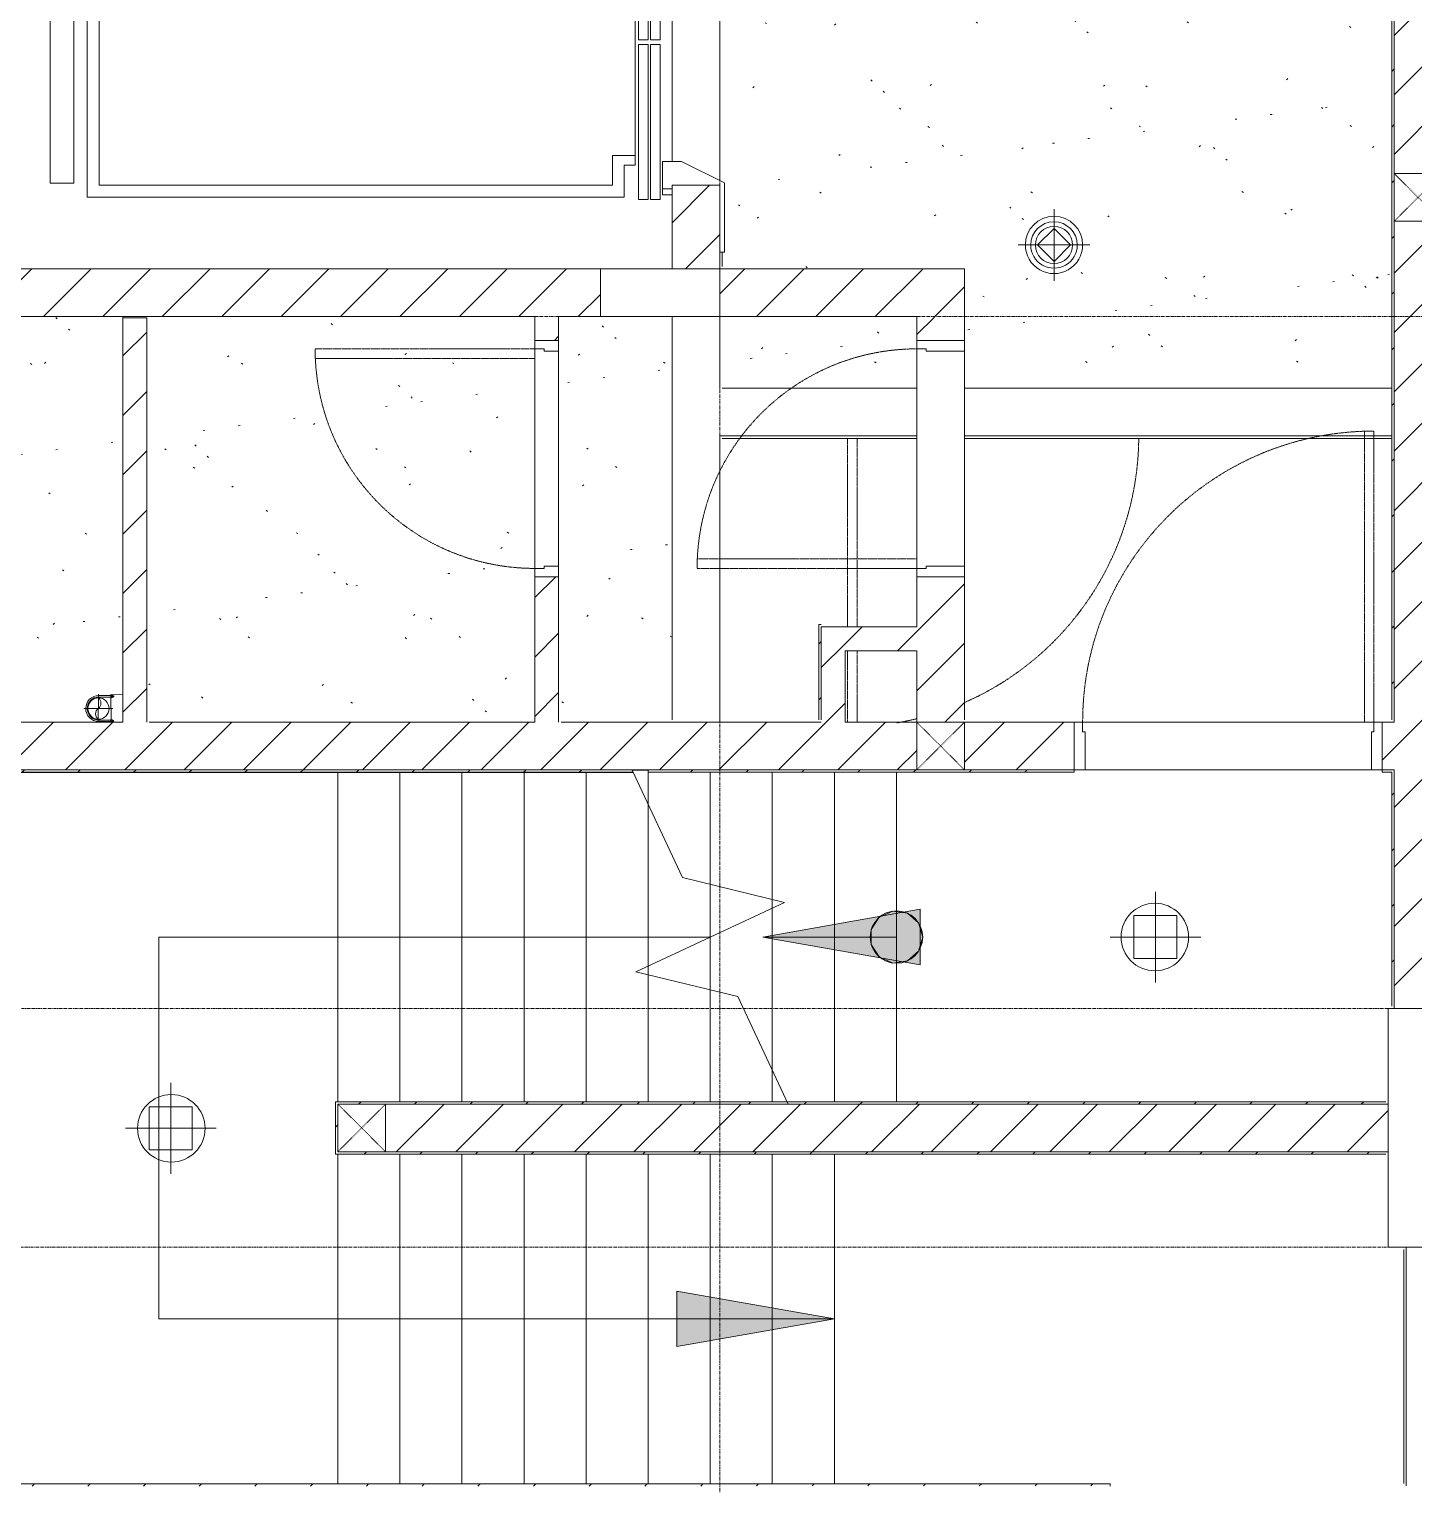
# Model space of a CAD drawing. Header units: millimetres. Extents: x 5357 to 201988, y -16345 to 109895.
# Drawn here: x 77659 to 83460, y 23541 to 29642 of the extents above; entities that cross this region are included whole.
import ezdxf

# ---------------------------------------------------------------- set-up
doc = ezdxf.new("R2010")
doc.units = ezdxf.units.MM
for name, pattern in [('Dash', [6, 3, -3]), ('Dash - Tight', [4.5, 3, -1.5]), ('Grid Line', [22.225, 12.7, -3.175, 3.175, -3.175]), ('IMPORT-CENTER _3_', [10.16, 6.35, -1.27, 1.27, -1.27])]:
    doc.linetypes.add(name, pattern=pattern)
for name, color, linetype, lineweight in [('0-1', 7, 'Continuous', 5), ('A-CLNG', 13, 'Continuous', 9), ('A-CLNG-PATT', 13, 'Continuous', 9), ('A-DETL-GENF-3', 92, 'Dash - Tight', 9), ('A-DOOR', 31, 'Continuous', 9), ('A-DOOR-FRAM', 31, 'Continuous', 9), ('A-FLOR', 192, 'Continuous', 9), ('A-FLOR-1', 10, 'Continuous', 9), ('A-FLOR-2', 53, 'Continuous', 9), ('A-WALL', 113, 'Continuous', 9), ('A-WALL-4', 113, 'Continuous', 18), ('A-WALL-PATT-3', 111, 'Continuous', 9), ('E-LITE-EQPM', 33, 'Continuous', 9), ('G-IMPT', 8, 'Continuous', 9), ('G-IMPT-2', 8, 'IMPORT-CENTER _3_', 9), ('I-WALL-3', 2, 'Continuous', 18), ('L-SITE-WALL-1', 10, 'Continuous', 9), ('M-EQPM', 50, 'Continuous', 9), ('S-COLS', 52, 'Continuous', 9), ('S-COLS-2', 9, 'Continuous', 18), ('S-COLS-5', 52, 'Continuous', 18), ('S-COLS-6', 52, 'Dash', 9), ('S-COLS-HDLN', 52, 'Dash', 9), ('S-GRID-1', 1, 'Grid Line', 9), ('S-STRS', 31, 'Continuous', 9), ('S-STRS-ANNO', 31, 'Continuous', 9), ('S-STRS-MBND', 31, 'Continuous', 9)]:
    doc.layers.add(name, color=color, linetype=linetype, lineweight=lineweight)
pattern_1 = [(45, (0, 0), (-124.4508, 124.4508), [])]
pattern_2 = [(37.5, (0, 0), (-17.8824, 546.968), [7.376, -424.107, 7.376, -475.204, -461.289]), (37.5, (0, 0), (-17.8824, 546.968), [-914.063, 7.376, -453.913]), (7.5, (0, 0), (502.3874, 801.1234), [7.376, -225.398, 7.376, -381.526, -149.032]), (7.5, (0, 0), (502.3874, 801.1234), [-621.676, 7.376, -141.656]), (327.5, (-349.16, 0), (884.0133, 1.6066), [7.376, -134.559, 7.376, -503.591, -667.095]), (327.5, (-349.16, 0), (884.0133, 1.6066), [-652.902, 7.376, -659.719]), (317.5, (-349.16, 0), (853.35, 249.146), [7.376, -63.591, 7.376, -327.591, -383.225]), (317.5, (-349.16, 0), (853.35, 249.146), [-405.935, 7.376, -375.849])]
pattern_3 = [(45, (0, 0), (-116.67262, 116.67262), [])]

# ---------------------------------------------------------------- blocks, each defined once
blk = doc.blocks.new('NCV_TKTC_KET CAU_rvt-1-TKCS_MB SÂN ĐƯỜNG NỘI BỘ')
at = {"layer": 'A-FLOR-1'}
for p, q in [((78052.5, 28431.9), (78052.5, 28436.9)), ((78052.5, 28436.9), (79777.6, 28436.9)), ((79877.6, 28436.9), (80352.6, 28436.9)), ((80552.6, 28436.9), (81377.6, 28436.9)), ((81377.6, 28436.9), (81377.6, 28336.9)), ((81377.6, 28336.9), (81377.6, 28301.9)), ((81377.6, 28301.9), (81377.6, 28136.9)), ((81377.6, 27926.9), (81377.6, 27381.9)), ((81377.6, 27381.9), (81377.6, 27346.9)), ((81377.6, 27346.9), (81377.6, 27136.9)), ((81377.6, 26737.4), (81377.6, 26537.4))]:
    blk.add_line(p, q, dxfattribs=at)
at = {"layer": 'A-FLOR-2'}
blk.add_line((78052.5, 28436.9), (78052.5, 28431.9), dxfattribs=at)
at = {"layer": 'L-SITE-WALL-1'}
blk.add_line((83427.6, 23536.9), (83427.6, 23546.9), dxfattribs=at)
at = {"layer": 'S-COLS-2'}
for p, q in [((80052.6, 28636.9), (80052.6, 28436.9)), ((80552.6, 28636.9), (80052.6, 28636.9)), ((80552.6, 28436.9), (80552.6, 28636.9)), ((80052.6, 28436.9), (80552.6, 28436.9)), ((83752.6, 25536.9), (83352.6, 25536.9)), ((83352.6, 25536.9), (83352.6, 24536.9)), ((83352.6, 24536.9), (83752.6, 24536.9))]:
    blk.add_line(p, q, dxfattribs=at)
blk = doc.blocks.new('FD_02 - FD_03 - FD_03-KY THUAT-900x2200mm-801876-TKCS_MB SÂN ĐƯỜNG NỘI BỘ')
at = {"layer": 'A-DETL-GENF-3'}
for p, q in [((460, -100), (420, -100)), ((420, -100), (420, -1020)), ((460, -1020), (460, -100)), ((420, -1020), (460, -1020))]:
    blk.add_line(p, q, dxfattribs=at)
blk.add_arc((460, -100), 920, 180, 267.50809, dxfattribs=at)
at = {"layer": 'A-DOOR-FRAM'}
for p, q in [((-495, 100), (-450, 100)), ((-495, -100), (-495, 100)), ((-450, 100), (-450, -60)), ((450, 100), (495, 100)), ((450, -60), (450, 100)), ((495, 100), (495, -100)), ((-450, -60), (-460, -60)), ((-460, -60), (-460, -100)), ((460, -60), (450, -60)), ((460, -100), (460, -60)), ((-460, -100), (-495, -100)), ((495, -100), (460, -100))]:
    blk.add_line(p, q, dxfattribs=at)
blk = doc.blocks.new('FD_01 - FD_01-1200x2200mm-V4-TKCS_MB SÂN ĐƯỜNG NỘI BỘ')
at = {"layer": 'A-DETL-GENF-3'}
for p, q in [((570, 100), (570, 1320)), ((570, 1320), (610, 1320)), ((610, 1320), (610, 100)), ((610, 100), (570, 100))]:
    blk.add_line(p, q, dxfattribs=at)
blk.add_arc((610, 100), 1220, 91.87889, 180, dxfattribs=at)
at = {"layer": 'A-DOOR-FRAM'}
for p, q in [((-610, 100), (-645, 100)), ((-645, 100), (-645, -100)), ((-610, 60), (-610, 100)), ((645, 100), (610, 100)), ((610, 100), (610, 60)), ((645, -100), (645, 100)), ((-600, 60), (-610, 60)), ((-600, -100), (-600, 60)), ((610, 60), (600, 60)), ((600, 60), (600, -100)), ((-645, -100), (-600, -100)), ((600, -100), (645, -100))]:
    blk.add_line(p, q, dxfattribs=at)
blk = doc.blocks.new('Thang may HIEN - Dài x Rộng - 2200x1200-551375-TKCS_MB SÂN ĐƯỜNG NỘI BỘ')
at = {"layer": 'A-DOOR'}
for p, q in [((-680, 124), (-790, 124)), ((-790, 124), (-790, 120)), ((-680, 120), (-680, 124)), ((-590, 120), (-880, 120)), ((-880, 120), (-880, 100)), ((-880, 100), (-600, 100)), ((-600, 100), (-600, -100)), ((-500, -60), (-590, 120)), ((590, 120), (500, -60)), ((880, 120), (590, 120)), ((600, -100), (600, 100)), ((600, 100), (880, 100)), ((880, 100), (880, 120)), ((-500, -140), (-500, -60)), ((500, -60), (500, -140)), ((-600, -100), (-640, -100)), ((-640, -100), (-640, -140)), ((-600, -100), (-540, -100)), ((-540, -100), (-540, -140)), ((615, -100), (600, -100)), ((615, -140), (615, -100)), ((640, -100), (615, -100)), ((640, -140), (640, -100)), ((-660, -190.4), (-660, -150.4)), ((-660, -150.4), (-10, -150.4)), ((-10, -150.4), (-660, -150.4)), ((-660, -150.4), (-660, -190.4)), ((-640, -140), (-540, -140)), ((-540, -140), (-500, -140)), ((-10, -150.4), (-10, -190.4)), ((-10, -190.4), (-10, -150.4)), ((660, -150.4), (10, -150.4)), ((10, -150.4), (10, -190.4)), ((10, -150.4), (10, -190.4)), ((660, -150.4), (10, -150.4)), ((500, -140), (615, -140)), ((615, -140), (640, -140)), ((660, -190.4), (660, -150.4)), ((660, -190.4), (660, -150.4)), ((-10, -190.4), (-660, -190.4)), ((-660, -190.4), (-10, -190.4)), ((-10, -200.4), (-660, -200.4)), ((-660, -200.4), (-660, -240.4)), ((-10, -200.4), (-660, -200.4)), ((-660, -200.4), (-660, -240.4)), ((-660, -240.4), (-10, -240.4)), ((-660, -240.4), (-10, -240.4)), ((-10, -240.4), (-10, -200.4)), ((-10, -240.4), (-10, -200.4)), ((10, -190.4), (660, -190.4)), ((10, -190.4), (660, -190.4)), ((10, -200.4), (10, -240.4)), ((660, -200.4), (10, -200.4)), ((10, -200.4), (10, -240.4)), ((660, -200.4), (10, -200.4)), ((10, -240.4), (660, -240.4)), ((10, -240.4), (660, -240.4)), ((660, -240.4), (660, -200.4)), ((660, -240.4), (660, -200.4)), ((-440, -300), (-650, -300)), ((-650, -300), (-650, -2550)), ((-440, -255), (-440, -300)), ((-400, -255), (-440, -255)), ((475, -255), (-400, -255)), ((-400, -350), (-400, -255)), ((475, -255), (515, -255)), ((475, -350), (475, -255)), ((515, -255), (515, -300)), ((650, -300), (515, -300)), ((650, -2550), (650, -300)), ((-400, -350), (-600, -350)), ((-600, -350), (-600, -2500)), ((600, -350), (475, -350)), ((600, -2500), (600, -350)), ((-600, -2500), (600, -2500)), ((-650, -2550), (650, -2550)), ((590.8, -2605.4), (-584.2, -2605.4)), ((-584.2, -2605.4), (-584.2, -2705.4)), ((590.8, -2705.4), (590.8, -2605.4)), ((-584.2, -2705.4), (590.8, -2705.4))]:
    blk.add_line(p, q, dxfattribs=at)
blk = doc.blocks.new('LIC_06-ĐÈN LED TRÒN DOWNLIGHT_ P_18W - LIC_06-ĐÈN LED TRÒN DOWNLIGHT_ P_18W - ÁNH SÁNG 6000K-1339139-TKCS_MB SÂN ĐƯỜNG NỘI BỘ')
at = {"layer": 'E-LITE-EQPM'}
for p, q in [((0, 150), (0, -150)), ((0, 69.4), (-69.4, 0)), ((0, 69.4), (69.4, 0)), ((-150, 0), (150, 0)), ((0, -69.4), (-69.4, 0)), ((69.4, 0), (0, -69.4))]:
    blk.add_line(p, q, dxfattribs=at)
for radius, start, end in [(120, 360, 180), (97.3, 360, 180), (120, 180, 360), (97.3, 180, 360)]:
    blk.add_arc((0, 0), radius, start, end, dxfattribs=at)
blk = doc.blocks.new('TKTC_XREF_251221_MB TANG 1 - TKTC_XREF_260130_MB TANG 1_dwg_CUM U_DN100-V269-TKCS_MB SÂN ĐƯỜNG NỘI BỘ')
at = {"layer": 'G-IMPT'}
for p, q in [((-79.1, 66.6), (-79.1, 63.4)), ((-76.6, 66.6), (-76.6, 63.4)), ((-74.6, 66.6), (-74.6, 63.4)), ((-72.7, 69.3), (-72.7, 60.7)), ((-66.9, 67.9), (-71.7, 67.9)), ((-66.9, 62.1), (-71.7, 62.1)), ((-66.9, 70.8), (-66.9, 72.7)), ((-65, 69), (0, 69)), ((-79.1, -63.4), (-79.1, -66.6)), ((-76.6, -63.4), (-76.6, -66.6)), ((-74.6, -63.4), (-74.6, -66.6)), ((-72.7, -60.7), (-72.7, -69.3)), ((-66.9, -62.1), (-71.7, -62.1)), ((-66.9, -67.9), (-71.7, -67.9)), ((-65, -69), (0, -69))]:
    blk.add_line(p, q, dxfattribs=at)
at = {"layer": 'G-IMPT', "flags": 128}
for points in [[(-72.7, 67.6), (-78.1, 67.6), (-78.1, 62.4), (-72.7, 62.4)], [(-71.7, 59.2), (-66.9, 59.2), (-66.9, 70.8), (-71.7, 70.8)], [(-65, 72.2), (-65, 57.3), (-66.9, 57.3), (-66.9, 59.2)], [(-65, 61), (0, 61), (0, 57)], [(-72.7, -62.4), (-78.1, -62.4), (-78.1, -67.6), (-72.7, -67.6)], [(-71.7, -70.8), (-66.9, -70.8), (-66.9, -59.2), (-71.7, -59.2)], [(-66.9, -59.2), (-66.9, -57.3), (-65, -57.3), (-65, -72.7), (-66.9, -72.7), (-66.9, -70.8)], [(-65, -61), (0, -61), (0, -57)]]:
    blk.add_lwpolyline(points, dxfattribs=at)
at = {"layer": 'G-IMPT'}
for centre, radius, start, end in [((-78.1, 66.6), 0.96, 90, 180), ((-78.1, 63.4), 0.96, 180, 270), ((-71.1, 69.3), 1.56, 112.61986, 247.38014), ((-67.9, 65), 4.8, 143.1301, 216.8699), ((-71.1, 60.7), 1.56, 112.61986, 247.38014), ((0, 0), 69, 270, 90), ((0, 0), 61, 270, 90), ((0, 0), 57, 270, 90), ((-78.1, -63.4), 0.96, 90, 180), ((-78.1, -66.6), 0.96, 180, 270), ((-71.1, -60.7), 1.56, 112.61986, 247.38014), ((-67.9, -65), 4.8, 143.1301, 216.8699), ((-71.1, -69.3), 1.56, 112.61986, 247.38014)]:
    blk.add_arc(centre, radius, start, end, dxfattribs=at)
blk = doc.blocks.new('TKTC_XREF_251221_MB TANG 1 - TKTC_XREF_260130_MB TANG 1_dwg_$cc-V270-TKCS_MB SÂN ĐƯỜNG NỘI BỘ')
at = {"layer": 'G-IMPT'}
blk.add_circle((0, 0), 0.5, dxfattribs=at)
for centre, radius, start, end in [((0, 0), 0.5, 90, 270), ((0.188, 0.25), 0.313, 126.8699, 233.1301), ((-0.188, -0.25), 0.313, 306.8699, 53.1301)]:
    blk.add_arc(centre, radius, start, end, dxfattribs=at)
at = {"layer": 'G-IMPT-2'}
for p, q in [((-0.673, 0), (0.673, 0)), ((0, -0.673), (0, 0.637))]:
    blk.add_line(p, q, dxfattribs=at)
blk = doc.blocks.new('TKTC_XREF_251221_MB TANG 1 - TKTC_XREF_260130_MB TANG 1_dwg_$cc-V279-TKCS_MB SÂN ĐƯỜNG NỘI BỘ')
at = {"layer": 'G-IMPT'}
blk.add_circle((0, 0), 0.5, dxfattribs=at)
for centre, radius, start, end in [((0, 0), 0.5, 90, 270), ((0.188, 0.25), 0.313, 126.8699, 233.1301), ((-0.188, -0.25), 0.313, 306.8699, 53.1301)]:
    blk.add_arc(centre, radius, start, end, dxfattribs=at)
at = {"layer": 'G-IMPT-2'}
for p, q in [((-0.673, 0), (0.673, 0)), ((0, -0.673), (0, 0.637))]:
    blk.add_line(p, q, dxfattribs=at)
blk = doc.blocks.new('TKTC_XREF_251221_MB TANG 1 - TKTC_XREF_260130_MB TANG 1_dwg-4202109-TKCS_MB SÂN ĐƯỜNG NỘI BỘ')
at = {"layer": 'G-IMPT', "flags": 128}
blk.add_lwpolyline([(-125149.2, -374609.3), (-125149.5, -374493.6), (-125099.5, -374493.9), (-125099.2, -374609.3)], dxfattribs=at)
at = {"extrusion": (0, 0, -1), "xscale": 90.00000000005119, "yscale": 90.00000000005119, "zscale": -90.0000000000512, "rotation": 180.3740267799373}
for name in ['TKTC_XREF_251221_MB TANG 1 - TKTC_XREF_260130_MB TANG 1_dwg_$cc-V270-TKCS_MB SÂN ĐƯỜNG NỘI BỘ', 'TKTC_XREF_251221_MB TANG 1 - TKTC_XREF_260130_MB TANG 1_dwg_$cc-V279-TKCS_MB SÂN ĐƯỜNG NỘI BỘ']:
    blk.add_blockref(name, (125202.6, -374552), dxfattribs=at)
at = {"xscale": 0.7894736842105242, "yscale": 0.7894736842105242, "zscale": 0.7894736842105242, "rotation": 179.6259732184666}
blk.add_blockref('TKTC_XREF_251221_MB TANG 1 - TKTC_XREF_260130_MB TANG 1_dwg_CUM U_DN100-V269-TKCS_MB SÂN ĐƯỜNG NỘI BỘ', (-125200.7, -374552), dxfattribs=at)
blk.add_blockref('TKTC_XREF_251221_MB TANG 1 - TKTC_XREF_260130_MB TANG 1_dwg_CUM U_DN100-V269-TKCS_MB SÂN ĐƯỜNG NỘI BỘ', (-125200.7, -374552), dxfattribs=at)
blk = doc.blocks.new('TKTC_XREF_251221_MB TANG 1 - TKTC_XREF_251221_MB TANG 1-2038492-TKCS_MB SÂN ĐƯỜNG NỘI BỘ')
blk.add_blockref('TKTC_XREF_251221_MB TANG 1 - TKTC_XREF_260130_MB TANG 1_dwg-4202109-TKCS_MB SÂN ĐƯỜNG NỘI BỘ', (169499.1, 384109.7))
blk = doc.blocks.new('FD_01 - FD_01-1200x2200mm-V979-TKCS_MB SÂN ĐƯỜNG NỘI BỘ')
at = {"layer": 'A-DETL-GENF-3'}
for p, q in [((570, 1000), (570, 1299.6)), ((610, 1299.6), (610, 1000)), ((570, 110), (570, 900)), ((610, 900), (610, 110))]:
    blk.add_line(p, q, dxfattribs=at)
for start, end in [(99.75978, 103.79049), (113.75111, 121.25259), (121.25259, 131.04383), (131.04383, 140.83506), (140.83506, 150.6263), (150.6263, 160.41753), (160.41753, 170.20877), (170.20877, 179.52807)]:
    blk.add_arc((610, 100), 1220, start, end, dxfattribs=at)
blk = doc.blocks.new('FD_02 - FD_03 - FD_03-KY THUAT-900x2200mm-801878-TKCS_MB SÂN ĐƯỜNG NỘI BỘ')
at = {"layer": 'A-DETL-GENF-3'}
for p, q in [((420, 50), (420, 970)), ((420, 970), (460, 970)), ((460, 970), (460, 50)), ((460, 50), (420, 50))]:
    blk.add_line(p, q, dxfattribs=at)
blk.add_arc((460, 50), 920, 92.49191, 180, dxfattribs=at)
at = {"layer": 'A-DOOR-FRAM'}
for p, q in [((-460, 50), (-495, 50)), ((-495, 50), (-495, -50)), ((-460, 10), (-460, 50)), ((-450, 10), (-460, 10)), ((-450, -50), (-450, 10)), ((460, 10), (450, 10)), ((450, 10), (450, -50)), ((495, 50), (460, 50)), ((460, 50), (460, 10)), ((495, -50), (495, 50)), ((-495, -50), (-450, -50)), ((450, -50), (495, -50))]:
    blk.add_line(p, q, dxfattribs=at)
blk = doc.blocks.new('G1_SOF - BO TRU - 200x200-3050151-TKCS_MB SÂN ĐƯỜNG NỘI BỘ')
at = {"layer": 'S-COLS-HDLN'}
for p, q in [((-100, 100), (100, -100)), ((100, 100), (-100, -100))]:
    blk.add_line(p, q, dxfattribs=at)
blk = doc.blocks.new('LIC_03 - LIC_03-ĐÈN LED ỐP TRẦN CHỐNG BỤI_ 1x24w_ ÁNH SÁNG TRẮNG 6000k-V1032-TKCS_MB SÂN ĐƯỜNG NỘI BỘ')
at = {"layer": 'E-LITE-EQPM'}
for p, q in [((0, -190), (0, 190)), ((-90, -90), (-90, 90)), ((-90, 90), (90, 90)), ((90, 90), (90, -90)), ((-190, 0), (190, 0)), ((90, -90), (-90, -90))]:
    blk.add_line(p, q, dxfattribs=at)
blk.add_circle((-2.5, 0), 141.4, dxfattribs=at)
blk = doc.blocks.new('LIC_03 - LIC_03-ĐÈN LED ỐP TRẦN CHỐNG BỤI_ 1x24w_ ÁNH SÁNG TRẮNG 6000k-V1033-TKCS_MB SÂN ĐƯỜNG NỘI BỘ')
at = {"layer": 'E-LITE-EQPM'}
for p, q in [((0, -190), (0, 190)), ((-90, -90), (-90, 90)), ((-90, 90), (90, 90)), ((90, 90), (90, -90)), ((-190, 0), (190, 0)), ((90, -90), (-90, -90))]:
    blk.add_line(p, q, dxfattribs=at)
blk.add_circle((-2.5, 0), 141.4, dxfattribs=at)

msp = doc.modelspace()

# ---------------------------------------------------------------- hatches: boundary and pattern name
at = {"layer": 'A-CLNG-PATT'}
h = msp.add_hatch(dxfattribs=at)
h.set_pattern_fill('FP_4', color=256, style=0, pattern_type=2)
h.set_pattern_definition(pattern_2)
h.paths.add_polyline_path([(80562.6, 28136.9), (81377.6, 28136.9), (81377.6, 28436.9), (80552.6, 28436.9), (80552.6, 28136.9)])
h.paths.add_polyline_path([(82611.6, 28136.9), (83367.6, 28136.9), (83367.6, 32236.9), (83327.6, 32236.9), (83327.6, 33336.9), (80562.6, 33336.9), (80562.6, 32517.4), (80572.6, 32517.4), (80572.6, 32427.4), (80576.6, 32427.4), (80576.6, 32317.4), (80572.6, 32317.4), (80572.6, 32227.4), (80552.6, 32217.4), (80552.6, 31057.3), (80572.6, 31047.4), (80572.6, 30757.4), (80562.6, 30757.4), (80562.6, 30467.4), (80572.6, 30467.4), (80572.6, 30377.4), (80576.6, 30377.4), (80576.6, 30267.4), (80572.6, 30267.4), (80572.6, 30177.4), (80552.6, 30167.4), (80552.6, 29007.3), (80572.6, 28997.4), (80572.6, 28707.4), (80562.6, 28707.4), (80562.6, 28646.9), (80552.6, 28646.9), (80552.6, 28636.9), (81577.6, 28636.6), (81577.6, 28136.9), (82051.4, 28136.9)])
h.paths.add_polyline_path([(81952.6, 28659.4), (81932.4, 28662), (81913.6, 28669.8), (81897.4, 28682.2), (81885, 28698.4), (81877.2, 28717.2), (81874.6, 28737.4), (81877.2, 28757.6), (81885, 28776.4), (81897.4, 28792.5), (81913.6, 28804.9), (81932.4, 28812.7), (81952.6, 28815.4), (81972.8, 28812.7), (81991.6, 28804.9), (82007.7, 28792.5), (82020.1, 28776.4), (82027.9, 28757.6), (82030.6, 28737.4), (82027.9, 28717.2), (82020.1, 28698.4), (82007.7, 28682.2), (81991.6, 28669.8), (81972.8, 28662)])
h.paths.add_polyline_path([(81952.6, 31259.4), (81932.4, 31262), (81913.6, 31269.8), (81897.4, 31282.2), (81885, 31298.4), (81877.2, 31317.2), (81874.6, 31337.4), (81877.2, 31357.6), (81885, 31376.4), (81897.4, 31392.5), (81913.6, 31404.9), (81932.4, 31412.7), (81954.2, 31415.1), (81972.8, 31412.7), (81991.6, 31404.9), (82007.7, 31392.5), (82020.1, 31376.4), (82027.9, 31357.6), (82030.6, 31337.4), (82027.9, 31317.2), (82020.1, 31298.4), (82007.7, 31282.2), (81991.6, 31269.8), (81972.8, 31262)])
h = msp.add_hatch(dxfattribs=at)
h.set_pattern_fill('FP_4', color=256, style=0, pattern_type=2)
h.set_pattern_definition(pattern_2)
h.paths.add_polyline_path([(79777.6, 26737.4), (79777.6, 28436.9), (77452.6, 28436.9), (77452.6, 26737.4), (78052.5, 26737.4), (78052.5, 28431.9), (78152.5, 28431.9), (78152.5, 26737.4), (79775.9, 26737.4)])
h.paths.add_polyline_path([(79887.6, 26737.4), (80352.6, 26737.4), (80352.6, 28436.9), (79877.6, 28436.9), (79877.6, 26737.4)])
at = {"layer": 'A-WALL-PATT-3'}
h = msp.add_hatch(dxfattribs=at)
h.set_pattern_fill('FP_2', color=256, style=0, pattern_type=2)
h.set_pattern_definition(pattern_3)
h.paths.add_polyline_path([(80562.6, 28646.9), (80560.8, 28707.4), (80552.6, 28707.4), (80552.6, 28646.9)])
h.paths.add_polyline_path([(80552.6, 30467.4), (80562.6, 30467.4), (80562.6, 30757.4), (80552.6, 30757.4), (80552.6, 30536.9)])
h.paths.add_polyline_path([(80552.6, 32517.4), (80562.6, 32517.4), (80562.1, 33546.9), (80552.6, 33546.9), (80552.6, 32517.4)])
h = msp.add_hatch(dxfattribs=at)
h.set_pattern_fill('FP_2', color=256, style=0, pattern_type=2)
h.set_pattern_definition(pattern_3)
h.paths.add_polyline_path([(83377.6, 26737.4), (83377.6, 32236.9), (83367.6, 32236.9), (83367.6, 26737.4)])
h = msp.add_hatch(dxfattribs=at)
h.set_pattern_fill('FP_1', color=256, style=0, pattern_type=2)
h.set_pattern_definition(pattern_1)
h.paths.add_polyline_path([(83577.6, 25536.9), (83577.6, 28836.9), (83377.6, 28836.9), (83377.7, 25536.9), (83502.6, 25536.9)])
h.paths.add_polyline_path([(83416, 29036.9), (83577.6, 29036.9), (83577.6, 32236.9), (83377.6, 32236.9), (83377.6, 29036.9)])
h = msp.add_hatch(dxfattribs=at)
h.set_pattern_fill('FP_1', color=256, style=0, pattern_type=2)
h.set_pattern_definition(pattern_1)
h.paths.add_polyline_path([(80352.6, 28636.9), (80552.6, 28636.9), (80552.6, 28987.4), (80352.6, 28987.4), (80352.6, 28947.4)])
h.paths.add_polyline_path([(80392.6, 30187.4), (80552.6, 30187.4), (80552.6, 30536.9), (80352.6, 30536.9), (80352.6, 30187.4)])
h = msp.add_hatch(dxfattribs=at)
h.set_pattern_fill('FP_1', color=256, style=0, pattern_type=2)
h.set_pattern_definition(pattern_1)
h.paths.add_polyline_path([(79777.6, 28436.9), (80052.6, 28436.9), (80052.6, 28636.9), (77452.6, 28636.9), (77452.6, 28436.9), (78052.5, 28436.9)])
h = msp.add_hatch(dxfattribs=at)
h.set_pattern_fill('FP_1', color=256, style=0, pattern_type=2)
h.set_pattern_definition(pattern_1)
h.paths.add_polyline_path([(81340.9, 28436.9), (81577.6, 28436.9), (81577.6, 28636.9), (80552.6, 28636.9), (80552.6, 28436.9), (81318.8, 28436.9)])
h = msp.add_hatch(dxfattribs=at)
h.set_pattern_fill('FP_1', color=256, style=0, pattern_type=2)
h.set_pattern_definition(pattern_1)
h.paths.add_polyline_path([(78052.5, 26737.4), (78152.5, 26737.4), (78152.5, 28431.9), (78052.5, 28431.9), (78052.5, 26953)])
h = msp.add_hatch(dxfattribs=at)
h.set_pattern_fill('FP_1', color=256, style=0, pattern_type=2)
h.set_pattern_definition(pattern_1)
h.paths.add_polyline_path([(79877.6, 26737.4), (79877.6, 27346.9), (79777.6, 27346.9), (79777.6, 26737.4)])
h.paths.add_polyline_path([(79777.6, 28336.9), (79877.6, 28336.9), (79877.6, 28436.9), (79777.6, 28436.9)])
h = msp.add_hatch(dxfattribs=at)
h.set_pattern_fill('FP_1', color=256, style=0, pattern_type=2)
h.set_pattern_definition(pattern_1)
h.paths.add_polyline_path([(81377.6, 26737.4), (81577.6, 26737.4), (81577.6, 27346.9), (81377.6, 27346.9), (81377.6, 26747.4)])
h.paths.add_polyline_path([(81417.6, 28336.9), (81577.6, 28336.9), (81577.6, 28436.9), (81377.6, 28434.5), (81377.6, 28336.9)])
h = msp.add_hatch(dxfattribs=at)
h.set_pattern_fill('FP_2', color=256, style=0, pattern_type=2)
h.set_pattern_definition(pattern_3)
h.paths.add_polyline_path([(80977.6, 26747.4), (80977.6, 27146.9), (80967.6, 27146.9), (80967.6, 26747.4)])
h = msp.add_hatch(dxfattribs=at)
h.set_pattern_fill('FP_1', color=256, style=0, pattern_type=2)
h.set_pattern_definition(pattern_1)
h.paths.add_polyline_path([(81009.4, 26737.4), (81077.6, 26737.4), (81077.6, 27136.9), (80977.6, 27136.9), (80977.6, 26737.4)])
h = msp.add_hatch(dxfattribs=at)
h.set_pattern_fill('FP_1', color=256, style=0, pattern_type=2)
h.set_pattern_definition(pattern_1)
h.paths.add_polyline_path([(81377.6, 27036.9), (81377.6, 27136.9), (81077.6, 27136.9), (81077.6, 27036.9), (81292.6, 27036.9)])
h = msp.add_hatch(dxfattribs=at)
h.set_pattern_fill('FP_1', color=256, style=0, pattern_type=2)
h.set_pattern_definition(pattern_1)
h.paths.add_polyline_path([(83377.6, 26537.4), (83377.6, 26737.4), (83327.6, 26737.4), (83327.6, 26537.4), (83367.6, 26537.4)])
h.paths.add_polyline_path([(81377.6, 26537.4), (81377.6, 26737.4), (77452.6, 26736.9), (77453.8, 26537.4), (81292.6, 26537.4)])
h.paths.add_polyline_path([(81614.6, 26537.4), (82037.6, 26537.4), (82037.6, 26737.4), (81577.6, 26737.4), (81577.6, 26537.4)])
h = msp.add_hatch(dxfattribs=at)
h.set_pattern_fill('FP_2', color=256, style=0, pattern_type=2)
h.set_pattern_definition(pattern_3)
h.paths.add_polyline_path([(83329.8, 26527.4), (83367.6, 26527.4), (83367.6, 26537.4), (83327.6, 26537.4), (83327.6, 26527.4)])
h.paths.add_polyline_path([(77621.1, 26527.4), (80190.6, 26527.5), (80186.1, 26536.9), (80252.6, 26534.5), (80252.6, 26527.4), (82037.6, 26527.4), (82037.6, 26537.4), (77462.6, 26536.4), (77462.8, 26527.4)])
h = msp.add_hatch(dxfattribs=at)
h.set_pattern_fill('FP_2', color=256, style=0, pattern_type=2)
h.set_pattern_definition(pattern_3)
h.paths.add_polyline_path([(83377.6, 25546.9), (83377.6, 26537.4), (83367.6, 26537.4), (83367.6, 25546.9)])
h = msp.add_hatch(dxfattribs=at)
h.set_pattern_fill('FP_2', color=256, style=0, pattern_type=2)
h.set_pattern_definition(pattern_3)
h.paths.add_polyline_path([(78952.6, 24937), (78952.6, 25147), (78942.6, 25146.3), (78942.6, 24937), (78952.5, 24937)])
h = msp.add_hatch(dxfattribs=at)
h.set_pattern_fill('FP_2', color=256, style=0, pattern_type=2)
h.set_pattern_definition(pattern_3)
h.paths.add_polyline_path([(78952.6, 25137), (83352.6, 25137), (83352.6, 25147), (78952.6, 25147)])
h = msp.add_hatch(dxfattribs=at)
h.set_pattern_fill('FP_1', color=256, style=0, pattern_type=2)
h.set_pattern_definition(pattern_1)
h.paths.add_polyline_path([(81032.6, 24937), (83352.6, 24937), (83352.6, 25137), (79152.6, 25137), (79152.6, 24937), (80404.1, 24937)])
h = msp.add_hatch(dxfattribs=at)
h.set_pattern_fill('FP_2', color=256, style=0, pattern_type=2)
h.set_pattern_definition(pattern_3)
h.paths.add_polyline_path([(83342.6, 24927), (83342.6, 24937), (78942.6, 24936.9), (78942.6, 24927), (82825, 24927)])
h = msp.add_hatch(dxfattribs=at)
h.set_pattern_fill('FP_2', color=256, style=0, pattern_type=2)
h.set_pattern_definition(pattern_3)
h.paths.add_polyline_path([(77302.6, 23535.3), (82187.6, 23536.9), (82187.6, 23545.3), (77302.6, 23545.3), (77302.6, 23536.9)])
h.paths.add_polyline_path([(83527.6, 23535.3), (83527.6, 23545.3), (83477.6, 23545.3), (83477.6, 23535.3), (83502.6, 23535.3)])
at = {"layer": 'S-STRS-ANNO'}
for points in [[(81392.6, 25720.6), (81392.6, 25953.3), (80732.6, 25836.9)], [(81276.9, 25728.1), (81338.3, 25736.9), (81385.1, 25777.5), (81402.6, 25836.9), (81385.1, 25896.4), (81338.3, 25937), (81276.9, 25945.8), (81220.5, 25920.1), (81187, 25867.9), (81187, 25805.9), (81220.5, 25753.8)], [(80372.6, 24120.6), (81032.6, 24236.9), (80372.6, 24353.3)]]:
    msp.add_hatch(color=256, dxfattribs=at).paths.add_polyline_path(points)
h = msp.add_hatch(color=256, dxfattribs=at)
edge = h.paths.add_edge_path()
edge.add_arc((81292.6, 25836.9), 110, 0, 360)

# ---------------------------------------------------------------- linework, layer by layer
at = {"layer": 'A-CLNG'}
for p, q in [((80552.6, 30167.4), (80552.6, 29007.3)), ((80552.6, 28646.9), (80552.6, 28636.9)), ((80352.6, 28436.9), (80052.6, 28436.9)), ((80552.6, 28436.9), (80552.6, 28136.9))]:
    msp.add_line(p, q, dxfattribs=at)
for start, end in [(0, 180), (180, 0)]:
    msp.add_arc((81952.6, 28737.4), 78, start, end, dxfattribs=at)
at = {"layer": 'A-FLOR'}
for p, q in [((80552.6, 28636.9), (80552.6, 28636.9)), ((81577.6, 26747.4), (81577.6, 28436.9)), ((83367.6, 26737.4), (81577.6, 26737.4))]:
    msp.add_line(p, q, dxfattribs=at)
at = {"layer": 'A-WALL'}
for p, q in [((80552.6, 30167.4), (80552.6, 29007.4)), ((80352.6, 29087.4), (80352.6, 30087.4)), ((83377.6, 29036.9), (83577.6, 29036.9)), ((83577.6, 28836.9), (83377.6, 28836.9)), ((80552.6, 28646.9), (80552.6, 28707.4)), ((79777.6, 28436.9), (79777.6, 28336.9)), ((79877.6, 28336.9), (79877.6, 28436.9)), ((80352.6, 26746.9), (80352.6, 28436.9)), ((80552.6, 28436.9), (80352.6, 28436.9)), ((80552.6, 28436.9), (80552.6, 28136.9)), ((80552.6, 28436.9), (81367.6, 28436.9)), ((81377.6, 28436.9), (81377.6, 28336.9)), ((79777.6, 27381.9), (79777.6, 28301.9)), ((79877.6, 28291.9), (79877.6, 27391.9)), ((81377.6, 27381.9), (81377.6, 28301.9)), ((80562.6, 28136.9), (81377.6, 28136.9)), ((81577.6, 28136.9), (83367.6, 28136.9)), ((80552.6, 27936.9), (80552.6, 26737.4)), ((80552.6, 27936.9), (81377.6, 27936.9)), ((80552.6, 27926.9), (80552.6, 27936.9)), ((81377.6, 27926.9), (80562.6, 27926.9)), ((83367.6, 27936.9), (81577.6, 27936.9)), ((83367.6, 27926.9), (81577.6, 27926.9)), ((79777.6, 27346.9), (79777.6, 26737.4)), ((79877.6, 26737.4), (79877.6, 27346.9)), ((81377.6, 27346.9), (81377.6, 27146.9)), ((79777.6, 26737.4), (78162.5, 26737.4)), ((80977.6, 26737.4), (79887.6, 26737.4)), ((81377.6, 26537.4), (81377.6, 26737.4)), ((81577.6, 26737.4), (81377.6, 26737.4)), ((81577.6, 26737.4), (81577.6, 26537.4)), ((77462.6, 26537.4), (81377.6, 26537.4)), ((80190.8, 26526.9), (77462.6, 26526.9)), ((81577.6, 26537.4), (82037.6, 26537.4)), ((83282.6, 26537.4), (82082.6, 26537.4)), ((83377.6, 26537.4), (83327.6, 26537.4)), ((83377.6, 26537.4), (83377.6, 25546.9)), ((79152.6, 25137), (79152.6, 24937)), ((83417.6, 23546.9), (83417.6, 24526.9)), ((83427.6, 24536.9), (83427.6, 23546.9))]:
    msp.add_line(p, q, dxfattribs=at)
at = {"layer": 'A-WALL-4'}
for p, q in [((80352.6, 28947.4), (80352.6, 28636.9)), ((80052.6, 28636.9), (77452.6, 28636.9)), ((80052.6, 28436.9), (80052.6, 28636.9)), ((80352.6, 28636.9), (80552.6, 28636.9)), ((81577.6, 28636.9), (80552.6, 28636.9)), ((80552.6, 28636.9), (80552.6, 28436.9)), ((81577.6, 28436.9), (81577.6, 28636.9)), ((77452.6, 28436.9), (79777.6, 28436.9)), ((78152.5, 28431.9), (78052.5, 28431.9)), ((78052.5, 28431.9), (78052.5, 26737.4)), ((78152.5, 26737.4), (78152.5, 28431.9)), ((79877.6, 28436.9), (80052.6, 28436.9)), ((80977.6, 27136.9), (80977.6, 26747.4)), ((81377.6, 27136.9), (80977.6, 27136.9)), ((81077.6, 26737.4), (81077.6, 27036.9)), ((81077.6, 27036.9), (81377.6, 27036.9)), ((81377.6, 27036.9), (81377.6, 26737.4)), ((78052.5, 26737.4), (77452.6, 26737.4)), ((81377.6, 26737.4), (81077.6, 26737.4)), ((83377.6, 26737.4), (83367.6, 26737.4)), ((83377.6, 25546.9), (83377.6, 25536.9)), ((83377.6, 25536.9), (83577.6, 25536.9)), ((83352.6, 24937), (83352.6, 25137)), ((83342.6, 24937), (83352.6, 24937))]:
    msp.add_line(p, q, dxfattribs=at)
at = {"layer": 'I-WALL-3'}
for p, q in [((83367.6, 32226.9), (83367.6, 26747.4)), ((83377.6, 26737.4), (83377.6, 32236.9)), ((80562.6, 28646.9), (80562.6, 28707.4)), ((80977.6, 27146.9), (80967.6, 27146.9)), ((80967.6, 27146.9), (80967.6, 26747.4)), ((77462.6, 26527.4), (80190.6, 26527.4)), ((80252.6, 26527.4), (82037.6, 26527.4)), ((81577.6, 26537.4), (81377.6, 26537.4)), ((82037.6, 26527.4), (82037.6, 26537.4)), ((83327.6, 26537.4), (83327.6, 26527.4)), ((83327.6, 26527.4), (83367.6, 26527.4)), ((83367.6, 26527.4), (83367.6, 25546.9)), ((78942.6, 25147), (78942.6, 24927)), ((83342.6, 25147), (78942.6, 25147)), ((78952.6, 24937), (78952.6, 25137)), ((78952.6, 25137), (83352.6, 25137)), ((83352.6, 25137), (83352.6, 25147)), ((78942.6, 24927), (83342.6, 24927)), ((83342.6, 24937), (78952.6, 24937)), ((82187.6, 23545.3), (77302.6, 23545.3)), ((82187.6, 23535.3), (82187.6, 23545.3))]:
    msp.add_line(p, q, dxfattribs=at)
at = {"layer": 'S-COLS'}
for p, q in [((83577.6, 29036.9), (83377.6, 29036.9)), ((83377.6, 28836.9), (83577.6, 28836.9)), ((81577.6, 26737.4), (81377.6, 26737.4)), ((81377.6, 26737.4), (81377.6, 26537.4)), ((81577.6, 26537.4), (81577.6, 26737.4)), ((79152.6, 24936.9), (79152.6, 25136.9))]:
    msp.add_line(p, q, dxfattribs=at)
at = {"layer": 'S-COLS-5'}
for p, q in [((83377.6, 29036.9), (83377.6, 28836.9)), ((81377.6, 26537.4), (81577.6, 26537.4)), ((79152.6, 25136.9), (78952.6, 25136.9)), ((78952.6, 25136.9), (78952.6, 24936.9)), ((78952.6, 24936.9), (79152.6, 24936.9))]:
    msp.add_line(p, q, dxfattribs=at)
at = {"layer": 'S-GRID-1'}
for p, q in [((80552.6, 20960.6), (80552.6, 80482.7)), ((131551.8, 28436.9), (29351.8, 28436.9)), ((128757.8, 25536.9), (32145.8, 25536.9)), ((131551.8, 24536.9), (29351.8, 24536.9))]:
    msp.add_line(p, q, dxfattribs=at)
at = {"layer": 'S-STRS'}
for p, q in [((78952.6, 25147), (78952.6, 26526.9)), ((79212.6, 25147), (79212.6, 26526.9)), ((79472.6, 25147), (79472.6, 26526.9)), ((79732.6, 25147), (79732.6, 26526.9)), ((79992.6, 25147), (79992.6, 26526.9)), ((80252.6, 26536.9), (80186.1, 26536.9)), ((80252.6, 26394.5), (80252.6, 26536.9)), ((80512.6, 26057.9), (80512.6, 26527.4)), ((80772.6, 25994.7), (80772.6, 26527.4)), ((81032.6, 25147), (81032.6, 26527.4)), ((81292.6, 25147), (81292.6, 26527.4)), ((80252.6, 25715.7), (80252.6, 26394.5)), ((80512.6, 25836.9), (80512.6, 26057.9)), ((80772.6, 25958.2), (80772.6, 25994.7)), ((80772.6, 25279.4), (80772.6, 25958.2)), ((80512.6, 25615.9), (80512.6, 25836.9)), ((80252.6, 25679.1), (80252.6, 25715.7)), ((80252.6, 25147), (80252.6, 25679.1)), ((80512.6, 25147), (80512.6, 25615.9)), ((80772.6, 25147), (80772.6, 25279.4)), ((78952.6, 24927), (78952.6, 23545.3)), ((79212.6, 24927), (79212.6, 23545.3)), ((79472.6, 24927), (79472.6, 23545.3)), ((79732.6, 24927), (79732.6, 23545.3)), ((79992.6, 24927), (79992.6, 23545.3)), ((80252.6, 24927), (80252.6, 23545.3)), ((80512.6, 24927), (80512.6, 23545.3)), ((80772.6, 24927), (80772.6, 23545.3)), ((81032.6, 24927), (81032.6, 23545.3))]:
    msp.add_line(p, q, dxfattribs=at)
at = {"layer": 'S-STRS-ANNO'}
for p, q in [((81392.6, 25953.3), (80732.6, 25836.9)), ((81276.9, 25945.8), (81220.5, 25920.1)), ((81338.3, 25937), (81276.9, 25945.8)), ((81385.1, 25896.4), (81338.3, 25937)), ((81392.6, 25720.6), (81392.6, 25953.3)), ((81220.5, 25920.1), (81187, 25867.9)), ((81187, 25867.9), (81187, 25805.9)), ((81402.6, 25836.9), (81385.1, 25896.4)), ((78202.6, 25836.9), (78202.6, 24236.9)), ((78952.6, 25836.9), (78202.6, 25836.9)), ((79212.6, 25836.9), (78952.6, 25836.9)), ((79472.6, 25836.9), (79212.6, 25836.9)), ((79732.6, 25836.9), (79472.6, 25836.9)), ((79992.6, 25836.9), (79732.6, 25836.9)), ((80252.6, 25836.9), (79992.6, 25836.9)), ((80512.6, 25836.9), (80252.6, 25836.9)), ((80772.6, 25836.9), (80732.6, 25836.9)), ((80732.6, 25836.9), (81392.6, 25720.6)), ((81032.6, 25836.9), (80772.6, 25836.9)), ((81292.6, 25836.9), (81032.6, 25836.9)), ((81385.1, 25777.5), (81402.6, 25836.9)), ((81187, 25805.9), (81220.5, 25753.8)), ((81220.5, 25753.8), (81276.9, 25728.1)), ((81338.3, 25736.9), (81385.1, 25777.5)), ((81276.9, 25728.1), (81338.3, 25736.9)), ((81032.6, 24236.9), (80372.6, 24353.3)), ((80372.6, 24353.3), (80372.6, 24120.6)), ((78202.6, 24236.9), (78952.6, 24236.9)), ((78952.6, 24236.9), (79212.6, 24236.9)), ((79212.6, 24236.9), (79472.6, 24236.9)), ((79472.6, 24236.9), (79732.6, 24236.9)), ((79732.6, 24236.9), (79992.6, 24236.9)), ((79992.6, 24236.9), (80252.6, 24236.9)), ((80252.6, 24236.9), (80512.6, 24236.9)), ((80372.6, 24120.6), (81032.6, 24236.9)), ((80512.6, 24236.9), (80772.6, 24236.9)), ((80772.6, 24236.9), (81032.6, 24236.9))]:
    msp.add_line(p, q, dxfattribs=at)
msp.add_circle((81292.6, 25836.9), 110, dxfattribs=at)
at = {"layer": 'S-STRS-MBND'}
for p, q in [((80186.1, 26536.9), (80396.3, 26086.2)), ((80396.3, 26086.2), (80824.1, 25982.2)), ((80824.1, 25982.2), (80201, 25691.7)), ((80201, 25691.7), (80628.8, 25587.7)), ((80628.8, 25587.7), (80839, 25136.9))]:
    msp.add_line(p, q, dxfattribs=at)

# ---------------------------------------------------------------- block references
at = {"layer": '0-1'}
msp.add_blockref('NCV_TKTC_KET CAU_rvt-1-TKCS_MB SÂN ĐƯỜNG NỘI BỘ', (0, 0), dxfattribs=at)
at = {"layer": 'A-DOOR'}
for name, p, rotation in [('Thang may HIEN - Dài x Rộng - 2200x1200-551375-TKCS_MB SÂN ĐƯỜNG NỘI BỘ', (80452.6, 29587.4), 270), ('FD_02 - FD_03 - FD_03-KY THUAT-900x2200mm-801878-TKCS_MB SÂN ĐƯỜNG NỘI BỘ', (79827.6, 27841.9), 90), ('FD_02 - FD_03 - FD_03-KY THUAT-900x2200mm-801876-TKCS_MB SÂN ĐƯỜNG NỘI BỘ', (81477.6, 27841.9), 270), ('FD_01 - FD_01-1200x2200mm-V979-TKCS_MB SÂN ĐƯỜNG NỘI BỘ', (81697.6, 28036.9), 180)]:
    msp.add_blockref(name, p, dxfattribs=dict(at, rotation=rotation))
msp.add_blockref('FD_01 - FD_01-1200x2200mm-V4-TKCS_MB SÂN ĐƯỜNG NỘI BỘ', (82682.6, 26637.4), dxfattribs=at)
at = {"layer": 'E-LITE-EQPM', "extrusion": (0, 0, -1), "rotation": 180}
for name, p in [('LIC_06-ĐÈN LED TRÒN DOWNLIGHT_ P_18W - LIC_06-ĐÈN LED TRÒN DOWNLIGHT_ P_18W - ÁNH SÁNG 6000K-1339139-TKCS_MB SÂN ĐƯỜNG NỘI BỘ', (-81952.6, 28737.4)), ('LIC_03 - LIC_03-ĐÈN LED ỐP TRẦN CHỐNG BỤI_ 1x24w_ ÁNH SÁNG TRẮNG 6000k-V1032-TKCS_MB SÂN ĐƯỜNG NỘI BỘ', (-82377.6, 25837))]:
    msp.add_blockref(name, p, dxfattribs=at)
at = {"layer": 'E-LITE-EQPM', "extrusion": (0, 0, -1)}
msp.add_blockref('LIC_03 - LIC_03-ĐÈN LED ỐP TRẦN CHỐNG BỤI_ 1x24w_ ÁNH SÁNG TRẮNG 6000k-V1033-TKCS_MB SÂN ĐƯỜNG NỘI BỘ', (-78252.6, 25035.3), dxfattribs=at)
at = {"layer": 'M-EQPM'}
msp.add_blockref('TKTC_XREF_251221_MB TANG 1 - TKTC_XREF_251221_MB TANG 1-2038492-TKCS_MB SÂN ĐƯỜNG NỘI BỘ', (33652.6, 17236.9), dxfattribs=at)
at = {"layer": 'S-COLS-6'}
for p in [(83477.6, 28936.9), (81477.6, 26637.4), (79052.6, 25036.9)]:
    msp.add_blockref('G1_SOF - BO TRU - 200x200-3050151-TKCS_MB SÂN ĐƯỜNG NỘI BỘ', p, dxfattribs=at)

doc.saveas('drawing.dxf')
